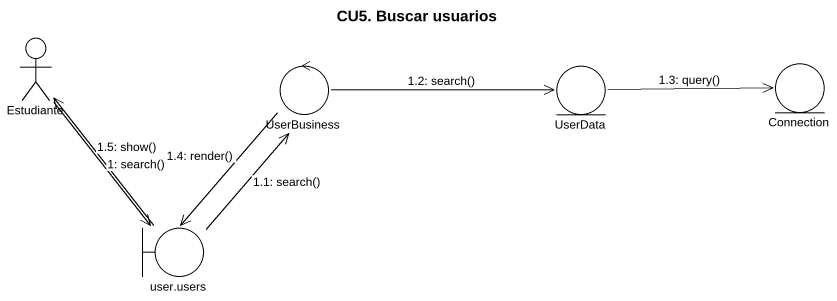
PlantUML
@startuml
title CU5. Buscar usuarios
actor Estudiante
control UserBusiness
entity UserData
entity Connection
boundary "user.users" as user_users
Estudiante --> user_users : 1: search()
user_users -up-> UserBusiness : 1.1: search()
UserBusiness -right-> UserData : 1.2: search()
UserData -right-> Connection : 1.3: query()
UserBusiness --> user_users : 1.4: render()
user_users -up-> Estudiante : 1.5: show()
@enduml
